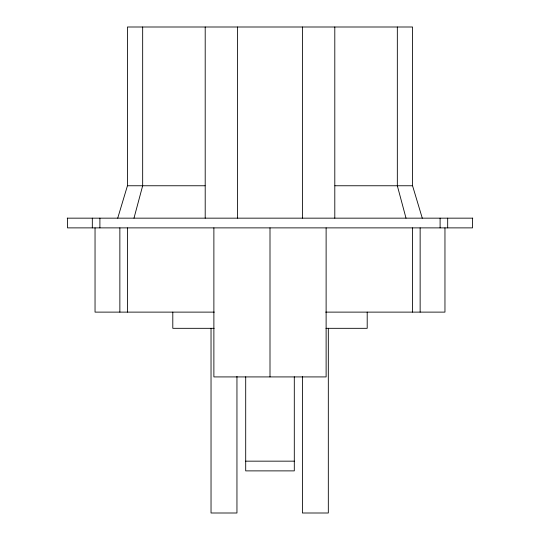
<?xml version="1.0" encoding="UTF-8"?>
<svg xmlns="http://www.w3.org/2000/svg" width="540" height="540" viewBox="0 0 540 540"><rect width="100%" height="100%" fill="white"/><g stroke="black" fill="none" stroke-linecap="round" stroke-linejoin="round"><path stroke-width="0.81" d="M133.981 218.16L142.668 185.76L142.668 27M117.72 218.16L127.44 185.76L127.44 27L412.56 27L412.56 185.76L422.28 218.16M127.44 185.76L205.065 185.76M334.935 185.76L412.56 185.76M67.216 218.16L472.784 218.16M214.326 312.12L95.04 312.12L95.04 227.88M325.674 312.12L444.96 312.12L444.96 227.88M214.144 328.32L172.8 328.32L172.8 312.12M325.964 328.32L367.2 328.32L367.2 312.12M245.7 461.16L294.3 461.16M406.019 218.16L397.332 185.76L397.332 27M472.5 218.16L472.5 227.88L67.5 227.88L67.5 218.16M447.68 218.16L447.68 227.88M440.1 218.16L440.1 227.88M420.14 227.88L420.14 312.12M412.56 227.88L412.56 312.12M334.8 27L334.8 218.16M328.32 328.32L328.32 513L302.4 513L302.4 376.387M326.12 227.88L326.12 376.92L213.881 376.92L213.881 227.88M302.4 27L302.4 218.16M294.3 376.799L294.3 470.88L245.7 470.88L245.7 376.799M270 227.88L270 376.92M237.6 27L237.6 218.16M236.952 376.387L236.952 513L211.032 513L211.032 328.32M205.2 27L205.2 218.16M127.44 227.88L127.44 312.12M119.86 227.88L119.86 312.12M99.9 218.16L99.9 227.88M92.32 218.16L92.32 227.88"/></g></svg>
